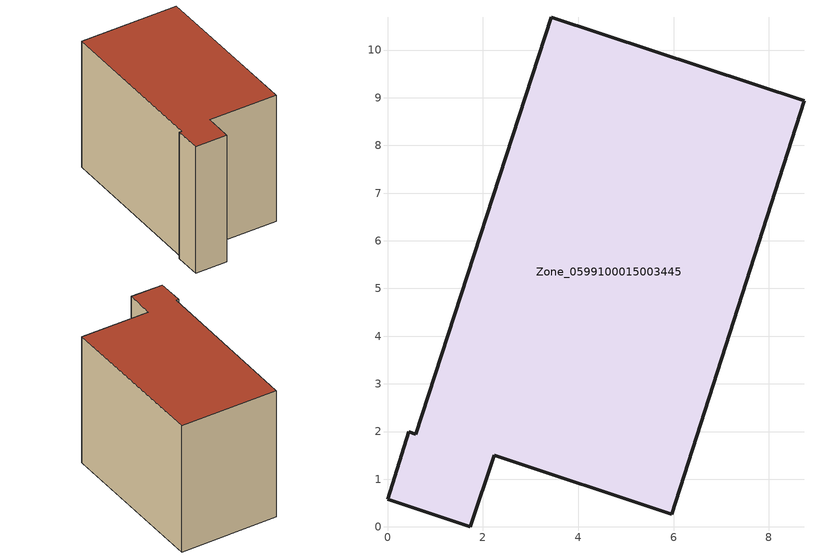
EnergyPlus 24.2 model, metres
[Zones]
Zone_0599100015003445
 floor ground (C_G): 3.44,10.69 8.73,8.93 5.96,0.26 2.24,1.5 1.74,0 0,0.58 0.45,1.99 0.59,1.94 z0.94
 wall outside (C_F): 0.45,1.99 0,0.58 1.74,0 2.24,1.5 5.96,0.26 8.73,8.93 3.44,10.69 0.59,1.94 0.45,1.99 z0.94:8.69
 roof outside (C_R): 3.44,10.69 0.59,1.94 0.45,1.99 0,0.58 1.74,0 2.24,1.5 5.96,0.26 8.73,8.93 z8.69
[BUILDING]
Pand.0599100015003445: North Axis=0; Terrain=City; Loads Convergence Tolerance Value=0.04; Temperature Convergence Tolerance Value=0.4; Solar Distribution=FullExterior; Maximum Number of Warmup Days=25; Minimum Number of Warmup Days=1
[Site:Location]
Rotterdam.The.Hague.AP_ZH_NLD Design_Conditions: Latitude=51.96; Longitude=4.45; Time Zone=1; Elevation=-4.5
[SITE:GROUNDTEMPERATURE:BUILDINGSURFACE]
18, 18, 18, 18, 18, 18, 18, 18, 18, 18, 18, 18
[MATERIAL] Thermal Absorptance=0.9; Solar Absorptance=0.7; Visible Absorptance=0.7
Name | Roughness | Thickness | Conductivity | Density | Specific Heat
G.TI.1965-1974 | MediumSmooth | 0.15 | 0.882353 | 540 | 1210
F.TI.1965-1974 | Rough | 0.3 | 0.697674 | 1920 | 840
R.TI.1965-1974 | MediumRough | 0.2 | 0.232558 | 1500 | 1000
[CONSTRUCTION]
C_G: G.TI.1965-1974
C_F: F.TI.1965-1974
C_R: R.TI.1965-1974
[ZONE]
Zone_0599100015003445: Type=1; Multiplier=1; Ceiling Height=Autocalculate; Volume=Autocalculate; Floor Area=autocalculate; Part of Total Floor Area=Yes
[ZONEINFILTRATION:DESIGNFLOWRATE]
Infil_Zone_0599100015003445: Zone or ZoneList or Space or SpaceList=Zone_0599100015003445; Schedule=AlwaysOn; Design Flow Rate Calculation Method=Flow/Area; Flow Rate per Floor Area=0.003; Constant Term Coefficient=1; Temperature Term Coefficient=0; Velocity Term Coefficient=0; Velocity Squared Term Coefficient=0
[HVACTEMPLATE:ZONE:IDEALLOADSAIRSYSTEM]
Zone_0599100015003445: Maximum Heating Supply Air Temperature=50; Minimum Cooling Supply Air Temperature=13; Maximum Heating Supply Air Humidity Ratio=0.0156; Minimum Cooling Supply Air Humidity Ratio=0.0077; Heating Limit=NoLimit; Cooling Limit=NoLimit; Dehumidification Control Type=ConstantSensibleHeatRatio; Cooling Sensible Heat Ratio=0.7; Dehumidification Setpoint=60; Humidification Control Type=None; Humidification Setpoint=30; Outdoor Air Method=None; Outdoor Air Flow Rate per Person=0.00944; Outdoor Air Flow Rate per Zone Floor Area=0; Outdoor Air Flow Rate per Zone=0; Demand Controlled Ventilation Type=None; Outdoor Air Economizer Type=NoEconomizer; Heat Recovery Type=None; Sensible Heat Recovery Effectiveness=0.7; Latent Heat Recovery Effectiveness=0.65
[ZONECONTROL:THERMOSTAT]
ThermostatControl_Zone_0599100015003445: Zone or ZoneList=Zone_0599100015003445; Control Type Schedule=DualSetpointControlType; Control 1=Thermostat_Zone_0599100015003445; Temperature Difference Between Cutout And Setpoint=0
[THERMOSTATSETPOINT:DUALSETPOINT]
Thermostat_Zone_0599100015003445: Heating Setpoint Temperature Schedule=HeatingSetpoint_Zone_0599100015003445; Cooling Setpoint Temperature Schedule=CoolingSetpoint_Zone_0599100015003445
[SCHEDULE:COMPACT]
HeatingSetpoint_Zone_0599100015003445: Through: 12/31, For: AllDays, Until: 24:00, 21
CoolingSetpoint_Zone_0599100015003445: Through: 12/31, For: AllDays, Until: 24:00, 24
DualSetpointControlType: Through: 12/31, For: AllDays, Until: 24:00, 4
AlwaysOn: Through: 12/31, For: AllDays, Until: 24:00, 1
